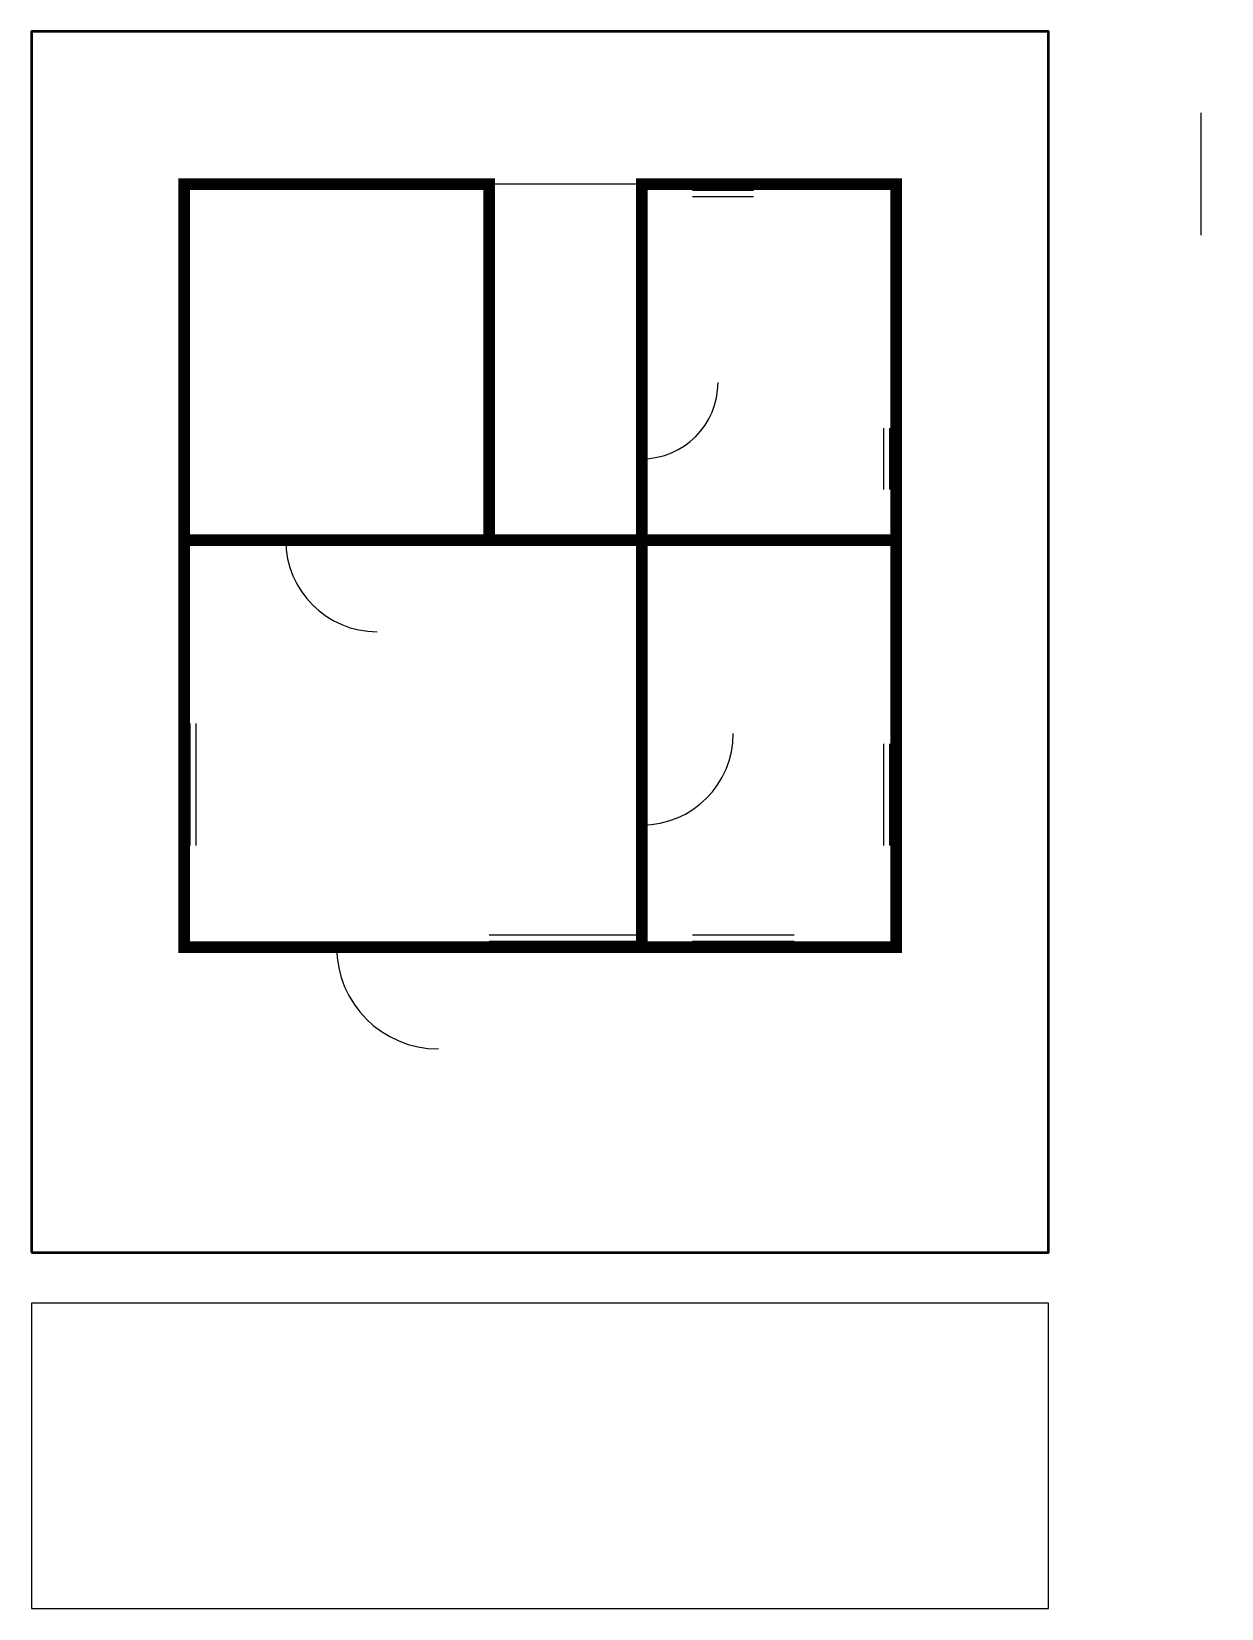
# Model space of a CAD drawing. Header units: metres. Extents: x 0 to 11.7, y -3.5 to 12.
import ezdxf

# ---------------------------------------------------------------- set-up
doc = ezdxf.new("R2010")
doc.units = ezdxf.units.M
doc.linetypes.add('DASHED', pattern=[0])
for name, color, linetype in [('A-ANNO-NRTH', 2, 'Continuous'), ('A-ANNO-TITL', 7, 'Continuous'), ('A-DOOR', 30, 'Continuous'), ('A-STAIR', 6, 'Continuous'), ('A-WALL-EXTR', 7, 'Continuous'), ('A-WIND', 140, 'Continuous'), ('C-PLOT', 3, 'Continuous'), ('C-SETB', 3, 'Continuous')]:
    doc.layers.add(name, color=color, linetype=linetype)

msp = doc.modelspace()

# ---------------------------------------------------------------- linework, layer by layer
at = {"layer": 'A-ANNO-NRTH'}
msp.add_line((11.5, 10), (11.5, 11.2), dxfattribs=at)
at = {"layer": 'A-ANNO-NRTH', "color": 7}
msp.add_solid([(11.5, 11.2), (11.3, 10.8), (11.7, 10.8), (11.5, 11.2)], dxfattribs=at)
at = {"layer": 'A-ANNO-TITL'}
msp.add_lwpolyline([(0, -3.5), (10, -3.5), (10, -0.5), (0, -0.5), (0, -3.5)], dxfattribs=at)
at = {"layer": 'A-DOOR'}
for p, q in [((6, 7.8), (6, 8.55)), ((2.5, 7), (3.4, 7)), ((6, 4.2), (6, 5.1)), ((3, 3), (4, 3))]:
    msp.add_line(p, q, dxfattribs=at)
for centre, radius, start, end in [((6, 8.55), 0.75, 270, 360), ((3.4, 7), 0.9, 180, 270), ((6, 5.1), 0.9, 270, 360), ((4, 3), 1, 180, 270)]:
    msp.add_arc(centre, radius, start, end, dxfattribs=at)
at = {"layer": 'A-STAIR', "const_width": 0.115}
msp.add_lwpolyline([(1.5, 7), (4.5, 7), (4.5, 10.5), (1.5, 10.5), (1.5, 7)], dxfattribs=at)
at = {"layer": 'A-WALL-EXTR', "const_width": 0.115}
for points in [[(6, 7), (8.5, 7), (8.5, 10.5), (6, 10.5), (6, 7)], [(1.5, 3), (6, 3), (6, 7), (1.5, 7), (1.5, 3)], [(6, 3), (8.5, 3), (8.5, 7), (6, 7), (6, 3)]]:
    msp.add_lwpolyline(points, dxfattribs=at)
at = {"layer": 'A-WIND'}
for p, q in [((6.5, 10.5), (7.1, 10.5)), ((6.5, 10.44), (7.1, 10.44)), ((6.5, 10.38), (7.1, 10.38)), ((8.38, 7.5), (8.38, 8.1)), ((8.44, 7.5), (8.44, 8.1)), ((8.5, 7.5), (8.5, 8.1)), ((1.5, 4), (1.5, 5.2)), ((1.56, 4), (1.56, 5.2)), ((1.62, 4), (1.62, 5.2)), ((8.38, 4), (8.38, 5)), ((8.44, 4), (8.44, 5)), ((8.5, 4), (8.5, 5)), ((4.5, 3.12), (6, 3.12)), ((6.5, 3.12), (7.5, 3.12)), ((4.5, 3.06), (6, 3.06)), ((4.5, 3), (6, 3)), ((6.5, 3.06), (7.5, 3.06)), ((6.5, 3), (7.5, 3))]:
    msp.add_line(p, q, dxfattribs=at)
at = {"layer": 'C-PLOT', "lineweight": 50}
msp.add_lwpolyline([(0, 0), (10, 0), (10, 12), (0, 12), (0, 0)], dxfattribs=at)
at = {"layer": 'C-SETB', "linetype": 'DASHED'}
msp.add_lwpolyline([(1.5, 3), (8.5, 3), (8.5, 10.5), (1.5, 10.5), (1.5, 3)], dxfattribs=at)

doc.saveas('drawing.dxf')
